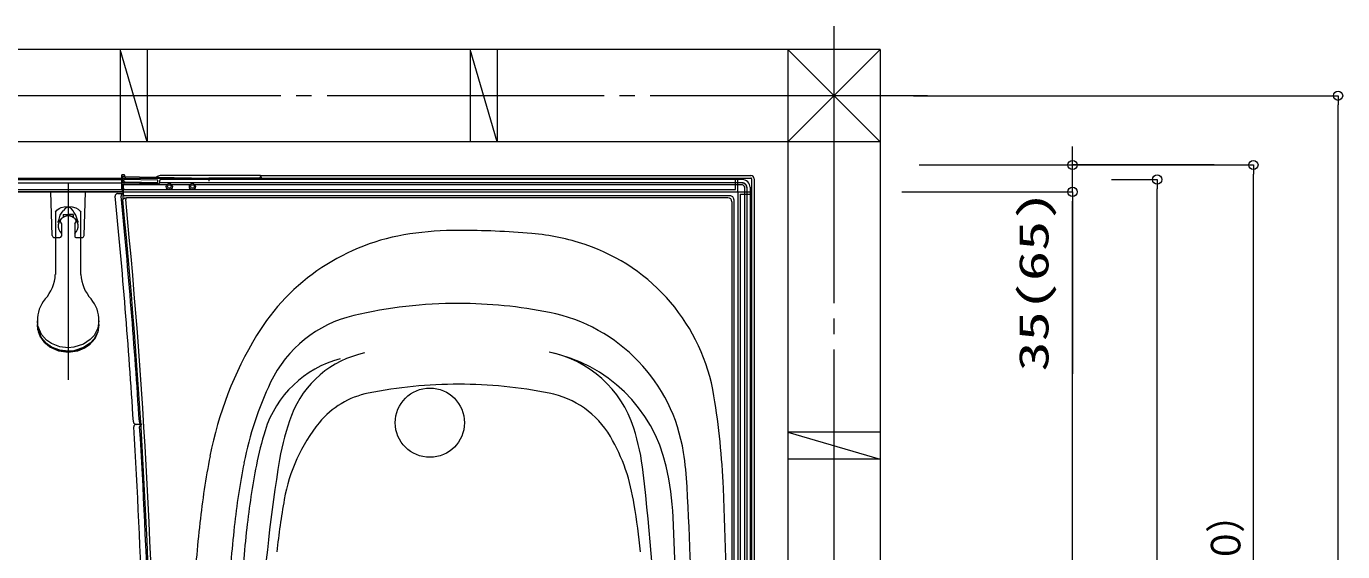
# Model space of a CAD drawing. Units: millimetres on the paper. Extents: x -305 to 305, y -152 to 152.
# Drawn here: x -98.4 to -12.9, y 41.7 to 75.8 of the extents above; entities that cross this region are included whole.
import ezdxf
from ezdxf.enums import TextEntityAlignment as Align

# ---------------------------------------------------------------- set-up
doc = ezdxf.new("R2010")
doc.units = ezdxf.units.MM
doc.linetypes.add('LONG_CHAIN', pattern=[21, 18, -1, 1, -1])
doc.linetypes.add('LONG_DOUBLE_CHAIN', pattern=[21.8, 18, -1, 0.6, -0.6, 0.6, -1])
doc.layers.add('0-0_0', color=7, linetype='Continuous', lineweight=9)
doc.layers.add('0-1_VIEW0001', color=7, linetype='Continuous', lineweight=9)
doc.styles.add('ＭＳ ゴシック', font='')
doc.styles.get('ＭＳ ゴシック').set_extended_font_data('MS Gothic')

# ---------------------------------------------------------------- blocks, each defined once
blk = doc.blocks.new('_ORIGIN')
at = {"layer": '0-0_0'}
blk.add_line((0, 0), (-1, 0), dxfattribs=at)
blk.add_circle((0, 0), 0.5, dxfattribs=at)

msp = doc.modelspace()

# ---------------------------------------------------------------- linework, layer by layer
at = {"layer": '0-1_VIEW0001', "linetype": 'LONG_CHAIN'}
for p, q in [((-45.934, 75.835), (-45.934, -24.356)), ((-39.865, 71.323), (-141.934, 71.323)), ((-95.684, 65.596), (-95.684, 52.855))]:
    msp.add_line(p, q, dxfattribs=at)
at = {"layer": '0-1_VIEW0001'}
for p, q in [((-42.934, 74.323), (-139.934, 74.323)), ((-90.559, 68.323), (-92.309, 74.323)), ((-92.308, 74.323), (-92.308, 68.323)), ((-90.558, 74.323), (-90.558, 68.323)), ((-67.809, 68.323), (-69.559, 74.323)), ((-69.558, 74.323), (-69.558, 68.323)), ((-67.808, 74.323), (-67.808, 68.323)), ((-48.934, 74.323), (-48.934, -22.677)), ((-42.934, 74.322), (-48.934, 68.322)), ((-48.932, 74.323), (-42.932, 68.323)), ((-42.934, 74.323), (-42.934, -22.677)), ((-40.769, 71.323), (-13.184, 71.323)), ((-13.184, -19.077), (-13.184, 70.723)), ((-42.934, 68.323), (-139.934, 68.323)), ((-30.433, 67.423), (-30.433, 68.023)), ((-40.394, 66.823), (-18.684, 66.823)), ((-21.224, 66.823), (-30.433, 66.823)), ((-30.433, 65.073), (-30.433, 66.823)), ((-132.484, 65.871), (-92.198, 65.871)), ((-132.184, 65.971), (-52.184, 65.971)), ((-92.042, 66.171), (-92.203, 66.171)), ((-92.187, 65.219), (-92.203, 66.171)), ((-91.984, 66.068), (-92.184, 66.071)), ((-92.184, 66.071), (-92.184, 65.87)), ((-92.184, 66.071), (-86.534, 65.973)), ((-92.184, 65.784), (-92.184, 65.87)), ((-92.184, 65.844), (-92.084, 65.852)), ((-92.084, 65.868), (-92.084, 65.791)), ((-89.859, 65.831), (-92.084, 65.868)), ((-91.991, 66.068), (-91.992, 66.122)), ((-91.984, 66.068), (-91.984, 65.867)), ((-89.855, 66.095), (-89.856, 66.031)), ((-83.184, 66.131), (-89.71, 66.131)), ((-51.884, 65.871), (-89.659, 65.871)), ((-86.534, 65.973), (-86.534, 65.775)), ((-83.285, 65.971), (-86.534, 65.971)), ((-83.243, 65.972), (-83.215, 66)), ((-83.243, 65.972), (-83.242, 65.909)), ((-83.184, 66.131), (-83.185, 66.07)), ((-83.184, 66.131), (-51.334, 66.131)), ((-83.184, 66.131), (-83.184, 66.071)), ((-83.084, 65.971), (-51.334, 65.971)), ((-52.334, 65.221), (-52.334, 65.971)), ((-52.184, 65.096), (-52.184, 65.971)), ((-51.284, 65.921), (-51.284, 25.071)), ((-51.124, 65.921), (-51.124, 25.071)), ((-27.894, 65.873), (-24.934, 65.873)), ((-18.684, -16.077), (-18.684, 66.223)), ((-132.484, 65.671), (-92.195, 65.671)), ((-132.159, 65.071), (-52.209, 65.071)), ((-92.184, 65.071), (-132.035, 65.071)), ((-132.034, 65.221), (-52.334, 65.221)), ((-96.809, 65.071), (-95.684, 65.071)), ((-96.717, 62.243), (-96.809, 65.071)), ((-92.198, 65.846), (-92.184, 65.847)), ((-92.195, 65.692), (-92.195, 65.688)), ((-92.184, 65.685), (-92.184, 65.784)), ((-92.184, 65.29), (-92.184, 65.685)), ((-92.184, 65.22), (-92.184, 65.29)), ((-92.117, 65.571), (-92.117, 65.521)), ((-89.816, 65.571), (-92.117, 65.571)), ((-89.282, 65.521), (-92.117, 65.521)), ((-92.117, 65.521), (-92.117, 64.921)), ((-90.02, 65.647), (-92.086, 65.682)), ((-89.859, 65.671), (-91.986, 65.707)), ((-89.913, 65.646), (-90.02, 65.647)), ((-89.913, 65.646), (-89.859, 65.645)), ((-89.859, 65.671), (-89.859, 65.831)), ((-89.859, 65.647), (-89.859, 65.671)), ((-89.759, 65.771), (-89.759, 65.671)), ((-89.741, 65.653), (-89.759, 65.671)), ((-51.884, 65.671), (-89.759, 65.671)), ((-89.741, 65.653), (-89.741, 65.646)), ((-51.902, 65.653), (-89.741, 65.653)), ((-87.782, 65.521), (-88.936, 65.521)), ((-51.884, 65.521), (-87.436, 65.521)), ((-52.184, 65.046), (-52.184, -14.904)), ((-52.159, 65.071), (-51.284, 65.071)), ((-51.734, 65.371), (-51.734, 25.071)), ((-51.602, 65.353), (-51.602, 25.071)), ((-51.584, 65.371), (-51.584, 25.071)), ((-51.384, 65.371), (-51.384, 25.071)), ((-51.284, 65.071), (-51.284, -14.929)), ((-41.519, 65.073), (-30.434, 65.073)), ((-30.433, 65.073), (-30.433, 53.254)), ((-24.934, -15.127), (-24.934, 65.273)), ((-92.486, 64.959), (-92.1, 64.962)), ((-91.958, 64.687), (-92.134, 64.57)), ((-52.684, 64.821), (-92.017, 64.821)), ((-52.818, 64.687), (-91.847, 64.687)), ((-52.568, 64.437), (-52.568, 25.071)), ((-52.434, 64.571), (-52.434, 25.071)), ((-52.034, 64.921), (-52.034, -14.779)), ((-52.034, 64.921), (-51.284, 64.921)), ((-30.434, -14.327), (-30.434, 64.473)), ((-30.433, 64.473), (-30.433, 63.873)), ((-96.509, 63.75), (-96.509, 59.706)), ((-96.009, 63.594), (-95.359, 63.594)), ((-96.009, 63.593), (-95.684, 63.593)), ((-96.009, 63.593), (-96.009, 63.412)), ((-96.009, 63.593), (-96.009, 63.506)), ((-95.359, 63.593), (-95.684, 63.593)), ((-95.359, 63.593), (-95.359, 63.412)), ((-95.359, 63.593), (-95.359, 63.506)), ((-94.859, 59.706), (-94.859, 63.745)), ((-96.122, 62.999), (-96.122, 62.198)), ((-95.247, 62.999), (-95.247, 62.198)), ((-96.567, 62.098), (-96.222, 62.098)), ((-95.147, 62.098), (-94.801, 62.098)), ((-97.684, 56.692), (-97.684, 56.462)), ((-93.684, 56.462), (-93.684, 56.692)), ((-91.295, 49.981), (-90.91, 49.978)), ((-91.275, 49.962), (-90.891, 49.966)), ((-48.935, 49.449), (-42.935, 47.699)), ((-42.934, 49.448), (-48.934, 49.448)), ((-42.934, 47.698), (-48.934, 47.698))]:
    msp.add_line(p, q, dxfattribs=at)
for points in [[(-94.651, 62.243), (-94.559, 65.071), (-95.684, 65.071)], [(-92.117, 65.571), (-92.134, 65.537), (-92.134, 64.57)], [(-96.509, 63.75), (-96.414, 63.88), (-96.259, 63.992), (-96.13, 64.051), (-95.941, 64.103), (-95.685, 64.126), (-95.432, 64.103), (-95.184, 64.028), (-95.043, 63.951), (-94.907, 63.823), (-94.859, 63.745)], [(-96.339, 63.079), (-96.326, 63.127), (-96.278, 63.3), (-96.194, 63.569), (-96.065, 63.76), (-96.008, 63.844)], [(-95.36, 63.844), (-95.463, 63.968), (-95.592, 64.061), (-95.684, 64.083), (-95.777, 64.061), (-95.864, 64.005), (-96.008, 63.844)], [(-95.029, 63.079), (-95.042, 63.127), (-95.09, 63.3), (-95.174, 63.569), (-95.304, 63.76), (-95.36, 63.844)], [(-93.684, 56.692), (-93.759, 56.218), (-94, 55.749), (-94.252, 55.471), (-94.677, 55.181), (-95.32, 54.972), (-95.684, 54.943), (-96.226, 55.008), (-96.762, 55.219), (-97.08, 55.439), (-97.412, 55.811), (-97.651, 56.374), (-97.684, 56.692)], [(-93.684, 56.462), (-93.759, 55.988), (-94, 55.519), (-94.252, 55.241), (-94.677, 54.951), (-95.32, 54.742), (-95.684, 54.712), (-96.226, 54.778), (-96.762, 54.989), (-97.08, 55.209), (-97.412, 55.581), (-97.651, 56.143), (-97.684, 56.462)], [(-93.684, 56.437), (-93.759, 55.964), (-94, 55.494), (-94.252, 55.217), (-94.677, 54.926), (-95.32, 54.717), (-95.684, 54.688), (-96.226, 54.754), (-96.762, 54.964), (-97.08, 55.185), (-97.412, 55.556), (-97.651, 56.119), (-97.684, 56.437)], [(-93.756, 55.971), (-93.959, 55.519), (-94.314, 55.12), (-94.618, 54.911), (-95.071, 54.724), (-95.684, 54.639), (-96.288, 54.721), (-96.873, 54.986), (-97.202, 55.257), (-97.51, 55.7), (-97.612, 55.971)]]:
    msp.add_lwpolyline(points, dxfattribs=at)
for centre, radius in [((-89.109, 65.421), 0.2), ((-89.109, 65.421), 0.113), ((-87.609, 65.421), 0.2), ((-87.609, 65.421), 0.113)]:
    msp.add_circle(centre, radius, dxfattribs=at)
at = {"layer": '0-1_VIEW0001', "linetype": 'LONG_DOUBLE_CHAIN'}
msp.add_circle((-72.184, 50.071), 2.25, dxfattribs=at)
at = {"layer": '0-1_VIEW0001'}
for centre, radius, start, end in [((-92.042, 66.121), 0.05, 1, 90), ((-89.71, 65.821), 0.31, 90, 137.14859), ((-89.659, 65.771), 0.1, 90, 180), ((-86.259, 65.795), 0.15, 90, 149.30108), ((-83.285, 66.071), 0.1, 270, 358.98285), ((-83.142, 65.911), 0.1, 180.98224, 203.02556), ((-83.084, 66.071), 0.1, 180, 270), ((-81.584, 65.761), 0.15, 47.63949, 90), ((-51.884, 65.371), 0.5, 359.99999, 90), ((-51.334, 65.921), 0.21, 360, 90), ((-51.334, 65.921), 0.05, 359.99999, 90), ((-92.097, 65.794), 0.1, 181, 209.06047), ((-92.04, 65.421), 0.15, 181, 196.37769), ((-92.037, 65.221), 0.15, 181, 225.73432), ((-92.084, 65.782), 0.1, 180, 269.03476), ((-92.034, 65.433), 0.15, 180, 269.08638), ((-92.034, 65.368), 0.15, 180, 269.08638), ((-92.034, 65.219), 0.15, 180, 269), ((-92.037, 65.221), 0.15, 229.50634, 270), ((-91.984, 65.807), 0.1, 180, 269.03476), ((-91.984, 65.791), 0.1, 180, 269.03476), ((-89.816, 65.646), 0.075, 270, 0), ((-52.209, 65.096), 0.025, 270, 0), ((-52.159, 65.046), 0.025, 90, 180), ((-51.902, 65.353), 0.3, 359.99999, 90), ((-51.884, 65.371), 0.3, 359.99999, 90), ((-51.884, 65.371), 0.15, 360, 90), ((-92.484, 64.809), 0.15, 90.5, 185.69169), ((-491.184, 25.071), 400.525, 3.5858, 5.69169), ((-92.099, 64.812), 0.15, 90.5, 185.68671), ((-491.184, 25.071), 400.909, 3.58188, 5.68671), ((-491.184, 25.071), 401, 0, 5.65274), ((-92.017, 64.921), 0.1, 180, 270), ((-91.847, 64.587), 0.1, 90, 185.65126), ((-491.184, 25.071), 401.187, 0, 5.65126), ((-52.818, 64.437), 0.25, 0, 90), ((-52.684, 64.571), 0.25, 359.99999, 90), ((-95.684, 62.852), 0.647, 120.12781, 227.49336), ((-95.959, 63.506), 0.05, 179.99901, 293.66901), ((-95.684, 62.878), 0.635, 66.33, 113.668), ((-95.409, 63.506), 0.05, 246.33, 359.99899), ((-95.684, 62.852), 0.647, 312.50664, 59.8722), ((-95.684, 63.293), 0.527, 186.69219, 213.9645), ((-95.684, 63.293), 0.527, 326.0355, 353.30781), ((-70.309, 40.571), 22, 90, 98.32029), ((-70.309, 7.571), 55, 85.04556, 90.00001), ((-96.567, 62.248), 0.15, 181.85924, 263.59563), ((-96.222, 62.198), 0.1, 270, 0), ((-95.147, 62.198), 0.1, 179.99999, 270), ((-94.801, 62.248), 0.15, 276.40458, 358.14077), ((-71.467, 48.487), 14, 98.32029, 148.83966), ((-66.855, 47.422), 15, 71.53272, 85.04556), ((-66.063, 49.793), 12.5, 9.28127, 71.53272), ((-99.017, 59.806), 2.5, 317.34318, 357.6964), ((-92.351, 59.806), 2.5, 182.30366, 222.65686), ((-95.56, 56.736), 2.125, 139.64678, 181.19028), ((-95.809, 56.736), 2.125, 358.80972, 40.3532), ((-70.309, 27.821), 30, 90.00001, 103.15011), ((-70.309, 27.821), 30, 78.67196, 89.99999), ((-75.314, 49.245), 8, 103.15011, 154.44401), ((-66.577, 46.451), 11, 8.84605, 78.67196), ((-62.91, 43.313), 24, 148.83966, 168.99136), ((-76.21, 47.462), 7, 104.86629, 162.67678), ((-75.097, 48.239), 6.5, 101.75518, 159.23385), ((-66.343, 45.09), 9.75, 12.83848, 78.70658), ((-65.854, 47.541), 7.25, 17.53385, 78.69881), ((-62.91, 43.313), 21.75, 154.44401, 168.99136), ((-70.309, 22.571), 30, 90.00001, 101.2935), ((-70.309, 22.571), 30, 78.70658, 89.99999), ((-86.283, 51.86), 0.5, 355.49509, 355.53069), ((-86.283, 51.86), 0.5, 355.49509, 355.53069), ((-75.107, 46.597), 5.5, 101.2935, 140.84625), ((-65.609, 46.107), 6, 30.82918, 78.70658), ((-103.072, 43.745), 50, 2.3783, 9.28127), ((-67.149, 45.225), 15, 159.23385, 170.54618), ((-91.293, 50.131), 0.15, 183.5858, 269.5), ((-91.274, 49.812), 0.15, 90.5, 183.54016), ((-491.184, 25.071), 400.525, 0, 3.54016), ((-90.909, 50.128), 0.15, 183.58188, 269.5), ((-90.889, 49.816), 0.15, 90.5, 183.53725), ((-491.184, 25.071), 400.909, 0, 3.53725), ((-70.815, 43.158), 11, 141.07337, 169.92767), ((-72.744, 45.284), 14.5, 6.17303, 17.83526), ((-62.908, 43.313), 20.934, 162.67678, 168.99136), ((-70.813, 43.119), 12, 7.74261, 30.34449), ((-34.443, 37.775), 53, 168.99136, 173.72789), ((-77.446, 44.76), 22, 3.00057, 8.84605), ((-34.443, 37.775), 50.75, 168.99136, 173.72789), ((-34.442, 37.775), 49.934, 168.99136, 173.72789), ((15.221, 31.509), 98.504, 170.54618, 176.68288), ((-75.854, 42.943), 19.5, 2.90472, 12.77744), ((-230.713, 27.17), 173.505, 2.50434, 6.51083), ((-455.684, 25.071), 400.75, 0, 2.98086), ((-552.684, 25.071), 500, 0, 2.3783), ((-34.508, 36.709), 47.875, 169.92766, 174.03081), ((-106.11, 36.709), 47.875, 5.96919, 9.6536), ((-455.684, 25.071), 399.75, 0.2203, 2.70422), ((15.258, 32.313), 103, 173.72789, 176.37678), ((15.258, 32.313), 100.75, 173.72789, 176.37678), ((15.259, 32.313), 99.934, 173.72789, 176.37678)]:
    msp.add_arc(centre, radius, start, end, dxfattribs=at)

# ---------------------------------------------------------------- block references
at = {"layer": '0-1_VIEW0001', "xscale": 0.6, "yscale": 0.6}
for p, rotation in [((-13.184, 71.323), 90), ((-30.433, 66.823), 270), ((-18.684, 66.823), 90), ((-24.934, 65.873), 90), ((-30.434, 65.073), 90), ((-30.433, 65.073), 90)]:
    msp.add_blockref('_ORIGIN', p, dxfattribs=dict(at, rotation=rotation))

# ---------------------------------------------------------------- texts
at = {"layer": '0-1_VIEW0001', "style": 'ＭＳ ゴシック'}
for s, width, p in [('35(65)', 1.5, (-31.42, 53.396)), ('）', 0.9, (-18.95, 42.915)), ('０', 0.9, (-18.95, 40.927))]:
    msp.add_text(s, height=1.921, rotation=90, dxfattribs=dict(at, width=width)).set_placement(p, align=Align.BOTTOM_LEFT)

doc.saveas('drawing.dxf')
